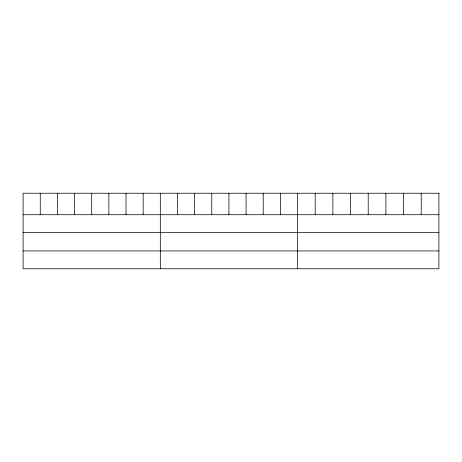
<?xml version="1.0" encoding="UTF-8"?>
<svg xmlns="http://www.w3.org/2000/svg" width="462" height="462" viewBox="0 0 462 462"><rect width="100%" height="100%" fill="white"/><g stroke="black" fill="none" stroke-linecap="round" stroke-linejoin="round"><path stroke-width="0.69" d="M23.1 214.715L438.9 214.715M23.1 232.548L438.9 232.548M23.1 250.93L438.9 250.93M421.228 193.237L421.228 214.715M403.557 193.237L403.557 214.715M385.886 193.237L385.886 214.715M368.214 193.237L368.214 214.715M350.543 193.237L350.543 214.715M332.871 193.237L332.871 214.715M315.2 193.237L315.2 214.715M297.528 193.237L297.528 268.763M280.376 193.237L280.376 214.715M263.225 193.237L263.225 214.715M246.073 193.237L246.073 214.715M228.921 193.237L228.921 214.715M211.769 193.237L211.769 214.715M194.618 193.237L194.618 214.715M177.466 193.237L177.466 214.715M160.314 193.237L160.314 268.763M143.162 193.237L143.162 214.715M126.01 193.237L126.01 214.715M108.859 193.237L108.859 214.715M91.707 193.237L91.707 214.715M74.555 193.237L74.555 214.715M57.404 193.237L57.404 214.715M40.252 193.237L40.252 214.715M438.9 193.237L23.1 193.237L23.1 268.763L438.9 268.763L438.9 193.237"/></g></svg>
